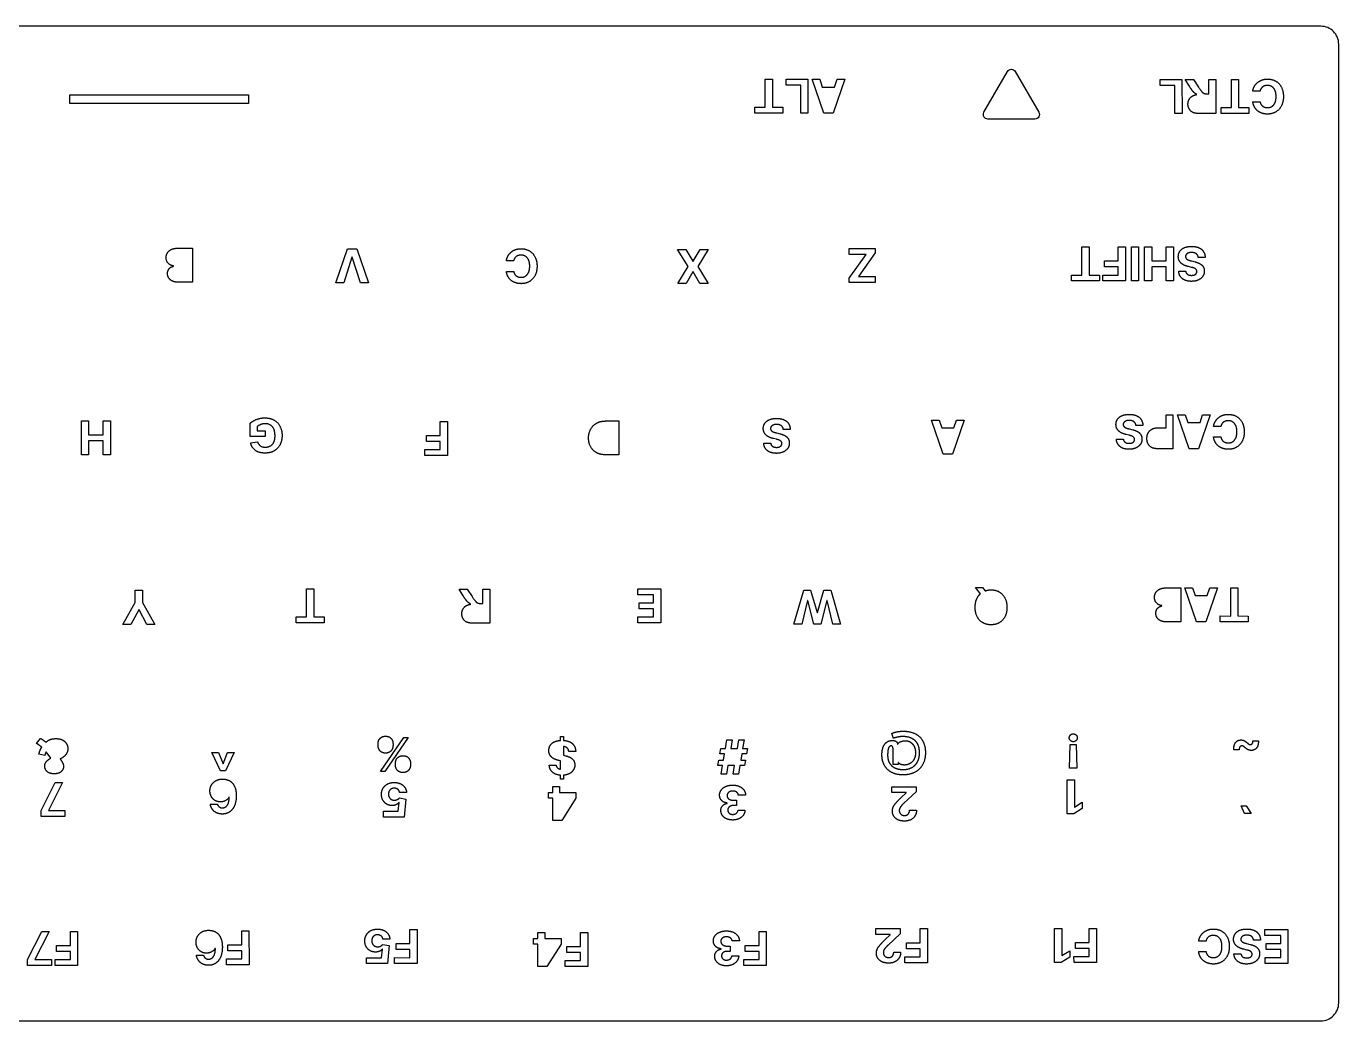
# Model space of a CAD drawing. Header units: millimetres. Extents: x -278 to 0, y -114 to -3.
# Drawn here: x -147.1 to -0.1, y -114.3 to -3 of the extents above; entities that cross this region are included whole.
import ezdxf

# ---------------------------------------------------------------- set-up
doc = ezdxf.new("R2010")
doc.units = ezdxf.units.MM

msp = doc.modelspace()

# ---------------------------------------------------------------- linework, layer by layer
for p, q in [((-8.91, -10.25), (-9.72, -10.24)), ((-9.72, -11.42), (-8.91, -11.42)), ((-92.49, -29.23), (-93.3, -29.23)), ((-16.6, -29.24), (-16.19, -29.35)), ((-15.05, -28.87), (-15.83, -28.87)), ((-130.57, -29.84), (-130.57, -29.8)), ((-93.3, -30.41), (-92.49, -30.41)), ((-18.01, -30.39), (-17.24, -30.39)), ((-16.58, -29.97), (-16.92, -29.88)), ((-63.07, -48.49), (-62.66, -48.59)), ((-61.52, -48.12), (-62.3, -48.12)), ((-23.58, -48.04), (-23.17, -48.14)), ((-22.03, -47.66), (-22.81, -47.66)), ((-13.29, -47.77), (-14.11, -47.77)), ((-121.94, -49.62), (-121.17, -49.48)), ((-64.48, -49.63), (-63.71, -49.63)), ((-63.05, -49.21), (-63.39, -49.13)), ((-24.99, -49.18), (-24.22, -49.18)), ((-23.56, -48.76), (-23.9, -48.68)), ((-14.11, -48.95), (-13.29, -48.95)), ((-19.89, -67.85), (-19.89, -67.82)), ((-49.97, -82.68), (-50.15, -82.14)), ((-145.93, -83.25), (-145.49, -82.68)), ((-107.67, -83.48), (-107.67, -83.28)), ((-106, -83.28), (-106, -83.48)), ((-49.49, -83.33), (-49.47, -83.33)), ((-9.7, -82.94), (-9.09, -82.94)), ((-145, -84.61), (-145.66, -84.46)), ((-144.31, -84.88), (-144.84, -84.18)), ((-85.54, -84.15), (-86.32, -84.15)), ((-11.24, -83.95), (-11.85, -83.95)), ((-105.72, -85.66), (-105.72, -85.46)), ((-104.04, -85.46), (-104.04, -85.66)), ((-88.5, -85.67), (-87.73, -85.67)), ((-124.34, -89.26), (-124.37, -89.26)), ((-104.49, -88.75), (-105.27, -88.75)), ((-66.52, -89.04), (-67.33, -89.04)), ((-126.46, -90.04), (-125.67, -90.04)), ((-68.57, -89.95), (-68.57, -89.92)), ((-67.36, -90.71), (-66.59, -90.71)), ((-48.15, -90.72), (-47.38, -90.72)), ((-106.36, -105.16), (-107.14, -105.16)), ((-67.21, -105.36), (-68.02, -105.36)), ((-14.96, -105.38), (-15.78, -105.37)), ((-10.42, -105.64), (-10, -105.75)), ((-8.86, -105.27), (-9.64, -105.27)), ((-128.01, -106.96), (-127.22, -106.96)), ((-125.89, -106.19), (-125.92, -106.19)), ((-69.26, -106.26), (-69.26, -106.23)), ((-68.06, -107.03), (-67.29, -107.03)), ((-49.93, -106.62), (-49.16, -106.62)), ((-15.78, -106.55), (-14.96, -106.55)), ((-11.83, -106.79), (-11.05, -106.79)), ((-10.39, -106.37), (-10.74, -106.28))]:
    msp.add_line(p, q)
for points in [[(-2.1, -2.98), (-276.32, -2.98, 0.414214), (-278.32, -4.98), (-278.32, -112.29, 0.414214), (-276.32, -114.29), (-2.1, -114.29, 0.414214), (-0.1, -112.29), (-0.1, -4.98, 0.414214)], [(-39.82, -12.61), (-37.19, -8.05, -0.57735), (-36.32, -8.05), (-33.69, -12.61, -0.57735), (-34.12, -13.36), (-39.39, -13.36, -0.57735)]]:
    msp.add_lwpolyline(points, format="xyb", close=True)
for points in [[(-63.52, -12.05), (-62.35, -12.05), (-62.35, -12.72), (-65.48, -12.72), (-65.48, -12.05), (-64.32, -12.05), (-64.32, -8.91), (-63.52, -8.91)], [(-61.97, -8.91), (-59.53, -8.91), (-59.53, -12.72), (-60.33, -12.72), (-60.33, -9.57), (-61.96, -9.57)], [(-57.93, -9.78), (-56.55, -9.78), (-56.27, -8.91), (-55.41, -8.91), (-56.72, -12.72), (-57.76, -12.72), (-59.07, -8.91), (-58.21, -8.91)], [(-20.08, -8.95), (-17.65, -8.95), (-17.64, -12.76), (-18.45, -12.76), (-18.45, -9.61), (-20.08, -9.61)], [(-11.32, -12.09), (-10.15, -12.09), (-10.15, -12.76), (-13.28, -12.76), (-13.28, -12.09), (-12.12, -12.09), (-12.12, -8.95), (-11.32, -8.95)], [(-122.19, -11.64), (-142.19, -11.64), (-142.19, -10.64), (-122.19, -10.64)], [(-108.75, -31.71), (-109.64, -31.71), (-110.57, -28.81), (-110.6, -28.81), (-111.52, -31.71), (-112.42, -31.71), (-111.1, -27.9), (-110.06, -27.9)], [(-54.91, -27.85), (-51.99, -27.85), (-51.99, -28.33), (-53.89, -30.99), (-51.99, -31), (-51.99, -31.66), (-54.9, -31.66), (-54.9, -31.18), (-53, -28.51), (-54.91, -28.51)], [(-28.06, -30.82), (-26.9, -30.82), (-26.9, -31.48), (-30.03, -31.48), (-30.03, -30.82), (-28.86, -30.82), (-28.86, -27.67), (-28.06, -27.67)], [(-24.78, -27.67), (-23.98, -27.67), (-23.98, -31.48), (-26.5, -31.48), (-26.5, -30.82), (-24.78, -30.82), (-24.78, -29.91), (-26.33, -29.91), (-26.33, -29.25), (-24.78, -29.25)], [(-22.51, -31.48), (-23.31, -31.48), (-23.31, -27.67), (-22.51, -27.67)], [(-19.41, -27.67), (-18.6, -27.67), (-18.6, -31.48), (-19.41, -31.48), (-19.41, -29.91), (-21.04, -29.91), (-21.04, -31.48), (-21.85, -31.48), (-21.85, -27.67), (-21.04, -27.67), (-21.04, -29.25), (-19.41, -29.25)], [(-70.71, -31.77), (-71.63, -31.77), (-72.39, -30.47), (-72.42, -30.47), (-73.19, -31.77), (-74.1, -31.77), (-72.94, -29.87), (-74.13, -27.96), (-73.2, -27.96), (-72.42, -29.26), (-72.39, -29.26), (-71.61, -27.96), (-70.69, -27.96), (-71.88, -29.87)], [(-17, -47.34), (-15.63, -47.34), (-15.34, -46.47), (-14.48, -46.47), (-15.8, -50.28), (-16.83, -50.28), (-18.15, -46.47), (-17.28, -46.47)], [(-138.45, -47.14), (-137.65, -47.14), (-137.64, -50.95), (-138.45, -50.95), (-138.45, -49.38), (-140.08, -49.38), (-140.08, -50.95), (-140.89, -50.95), (-140.89, -47.14), (-140.08, -47.14), (-140.08, -48.71), (-138.45, -48.72)], [(-100.7, -47.21), (-99.9, -47.21), (-99.9, -51.02), (-102.42, -51.02), (-102.42, -50.36), (-100.7, -50.36), (-100.7, -49.45), (-102.25, -49.45), (-102.25, -48.78), (-100.7, -48.79)], [(-44.56, -47.94), (-43.19, -47.94), (-42.9, -47.07), (-42.04, -47.07), (-43.35, -50.88), (-44.39, -50.88), (-45.71, -47.07), (-44.84, -47.07)], [(-134.06, -67.46), (-132.67, -69.92), (-133.57, -69.92), (-134.44, -68.28), (-134.48, -68.28), (-135.34, -69.92), (-136.25, -69.92), (-134.86, -67.46), (-134.86, -66.11), (-134.06, -66.11)], [(-114.87, -69.08), (-113.7, -69.08), (-113.7, -69.74), (-116.83, -69.74), (-116.83, -69.08), (-115.67, -69.08), (-115.67, -65.93), (-114.87, -65.93)], [(-78.59, -65.93), (-76.02, -65.93), (-76.01, -69.74), (-78.58, -69.74), (-78.58, -69.08), (-76.82, -69.08), (-76.82, -68.17), (-78.45, -68.17), (-78.45, -67.51), (-76.82, -67.51), (-76.82, -66.6), (-78.59, -66.6)], [(-57.75, -66.1), (-56.97, -66.1), (-55.88, -69.91), (-56.75, -69.91), (-57.39, -67.26), (-57.42, -67.26), (-58.11, -69.91), (-58.87, -69.91), (-59.56, -67.25), (-59.59, -67.25), (-60.22, -69.91), (-61.1, -69.91), (-60.01, -66.1), (-59.23, -66.1), (-58.5, -68.59), (-58.47, -68.59)], [(-16.19, -66.71), (-14.82, -66.71), (-14.53, -65.84), (-13.67, -65.84), (-14.99, -69.65), (-16.02, -69.65), (-17.34, -65.84), (-16.47, -65.84)], [(-11.4, -68.98), (-10.23, -68.99), (-10.23, -69.65), (-13.36, -69.65), (-13.36, -68.98), (-12.19, -68.99), (-12.19, -65.84), (-11.4, -65.84)], [(-104.78, -82.57), (-104.29, -82.57), (-106.91, -86.38), (-107.4, -86.38)], [(-68.63, -82.86), (-68.03, -82.86), (-68.18, -83.8), (-67.44, -83.8), (-67.29, -82.86), (-66.69, -82.86), (-66.85, -83.8), (-66.32, -83.8), (-66.42, -84.4), (-66.94, -84.4), (-67.06, -85.13), (-66.54, -85.13), (-66.64, -85.72), (-67.16, -85.72), (-67.32, -86.67), (-67.91, -86.67), (-67.76, -85.72), (-68.5, -85.72), (-68.65, -86.67), (-69.25, -86.67), (-69.1, -85.72), (-69.62, -85.72), (-69.52, -85.13), (-69, -85.13), (-68.88, -84.4), (-69.4, -84.4), (-69.3, -83.8), (-68.78, -83.8)], [(-29.41, -86.03), (-30.24, -86.03), (-30.17, -83.36), (-29.49, -83.36)], [(-124.52, -84.25), (-123.78, -84.25), (-124.75, -86.32), (-125.33, -86.32), (-126.28, -84.25), (-125.55, -84.25), (-125.03, -85.52)], [(-143.83, -87.62), (-143, -87.62), (-144.58, -90.74), (-144.58, -90.77), (-142.74, -90.77), (-142.74, -91.43), (-145.41, -91.43), (-145.41, -90.76)], [(-88.12, -91.88), (-88.12, -89.38), (-88.59, -89.38), (-88.59, -88.73), (-88.12, -88.73), (-88.12, -88.07), (-87.35, -88.07), (-87.35, -88.73), (-85.52, -88.73), (-85.52, -89.37), (-87.11, -91.88)], [(-29.75, -91.14), (-30.51, -91.14), (-30.51, -87.33), (-29.7, -87.33), (-29.7, -90.37), (-29.68, -90.37), (-28.81, -89.82), (-28.81, -90.54)], [(-11.03, -90.25), (-10.47, -90.25), (-9.91, -91.09), (-10.64, -91.09)], [(-145.34, -104.29), (-144.51, -104.29), (-146.09, -107.42), (-146.09, -107.44), (-144.25, -107.44), (-144.25, -108.1), (-146.92, -108.1), (-146.92, -107.43)], [(-142.12, -104.29), (-141.32, -104.29), (-141.32, -108.1), (-143.84, -108.1), (-143.84, -107.44), (-142.12, -107.44), (-142.12, -106.53), (-143.68, -106.53), (-143.68, -105.87), (-142.12, -105.87)], [(-122.93, -104.22), (-122.13, -104.22), (-122.12, -108.03), (-124.64, -108.03), (-124.64, -107.36), (-122.93, -107.36), (-122.93, -106.45), (-124.48, -106.45), (-124.48, -105.79), (-122.93, -105.79)], [(-104.11, -104.08), (-103.31, -104.08), (-103.3, -107.89), (-105.82, -107.89), (-105.83, -107.22), (-104.11, -107.23), (-104.11, -106.32), (-105.66, -106.32), (-105.66, -105.65), (-104.11, -105.65)], [(-65.01, -104.28), (-64.21, -104.28), (-64.21, -108.09), (-66.73, -108.09), (-66.73, -107.42), (-65.01, -107.43), (-65.01, -106.52), (-66.56, -106.52), (-66.56, -105.85), (-65.01, -105.86)], [(-46.96, -103.98), (-46.16, -103.98), (-46.16, -107.79), (-48.68, -107.79), (-48.68, -107.13), (-46.96, -107.13), (-46.96, -106.22), (-48.51, -106.22), (-48.51, -105.56), (-46.96, -105.56)], [(-31.17, -107.76), (-31.92, -107.76), (-31.92, -103.95), (-31.12, -103.95), (-31.12, -106.99), (-31.1, -106.99), (-30.22, -106.45), (-30.22, -107.16)], [(-28.03, -103.95), (-27.23, -103.95), (-27.23, -107.76), (-29.74, -107.76), (-29.75, -107.09), (-28.03, -107.1), (-28.03, -106.19), (-29.58, -106.19), (-29.58, -105.52), (-28.03, -105.52)], [(-8.36, -104.08), (-5.78, -104.08), (-5.78, -107.89), (-8.35, -107.89), (-8.35, -107.22), (-6.59, -107.22), (-6.59, -106.31), (-8.21, -106.31), (-8.21, -105.65), (-6.59, -105.65), (-6.59, -104.74), (-8.36, -104.74)], [(-89.78, -108.21), (-89.78, -105.72), (-90.25, -105.72), (-90.25, -105.07), (-89.78, -105.07), (-89.78, -104.4), (-89.01, -104.4), (-89.01, -105.07), (-87.18, -105.07), (-87.18, -105.7), (-88.77, -108.21)], [(-85, -104.4), (-84.2, -104.4), (-84.2, -108.21), (-86.72, -108.21), (-86.72, -107.54), (-85, -107.55), (-85, -106.64), (-86.55, -106.64), (-86.55, -105.97), (-85, -105.98)]]:
    msp.add_lwpolyline(points, close=True)
for points in [[(-16.82, -9.69), (-17.29, -8.95), (-16.37, -8.95), (-15.81, -9.78)], [(-14.78, -10.54), (-14.63, -10.54), (-14.63, -8.95), (-13.86, -8.95), (-13.86, -12.76), (-15.48, -12.76)], [(-130.09, -27.82), (-128.47, -27.82), (-128.47, -31.63), (-129.99, -31.63)], [(-19.93, -47.91), (-19.43, -47.91), (-19.43, -46.47), (-18.66, -46.47), (-18.66, -50.28), (-19.89, -50.28)], [(-121.21, -47.79), (-121.21, -48.27), (-120.33, -48.27), (-120.33, -48.91), (-121.98, -48.91), (-121.98, -47.4)], [(-81.9, -47.15), (-80.7, -47.15), (-80.7, -50.96), (-81.88, -50.96)], [(-98.14, -66.74), (-98.6, -65.99), (-97.68, -65.99), (-97.13, -66.82)], [(-96.1, -67.58), (-95.94, -67.58), (-95.94, -65.99), (-95.17, -65.99), (-95.17, -69.8), (-96.79, -69.8)], [(-40.21, -66.49), (-40.76, -65.8), (-40, -65.8), (-39.7, -66.18)], [(-19.42, -65.84), (-17.79, -65.84), (-17.79, -69.65), (-19.32, -69.65)], [(-87.23, -82.91), (-87.23, -82.48), (-86.92, -82.48), (-86.92, -82.91)], [(-86.92, -83.59), (-86.92, -84.57), (-86.68, -84.63)], [(-87.23, -86.14), (-87.23, -85.21), (-87.41, -85.16)], [(-49.4, -85.39), (-49.43, -85.39), (-49.43, -85.6), (-50.01, -85.6), (-50.01, -83.78)], [(-86.92, -86.81), (-86.92, -87.24), (-87.23, -87.24), (-87.23, -86.81)], [(-49.09, -89.31), (-48.53, -88.77), (-48.53, -88.74), (-50.13, -88.74), (-50.13, -88.09), (-47.42, -88.09), (-47.42, -88.66), (-48.78, -89.92)], [(-105.29, -89.35), (-104.57, -89.48), (-104.75, -91.49), (-107.08, -91.49), (-107.08, -90.83), (-105.41, -90.83), (-105.31, -89.87), (-105.34, -89.87)], [(-67.89, -89.61), (-67.54, -89.61), (-67.54, -90.2), (-67.89, -90.2)], [(-50.87, -105.21), (-50.32, -104.67), (-50.32, -104.64), (-51.92, -104.64), (-51.92, -103.98), (-49.2, -103.98), (-49.2, -104.56), (-50.56, -105.82)], [(-107.16, -105.75), (-106.44, -105.88), (-106.62, -107.89), (-108.95, -107.89), (-108.95, -107.23), (-107.28, -107.23), (-107.18, -106.28), (-107.21, -106.28)], [(-68.59, -105.93), (-68.23, -105.93), (-68.23, -106.52), (-68.59, -106.52)]]:
    msp.add_lwpolyline(points)
for points in [[(-15.97, -10.63), (-16.22, -10.48), (-16.55, -10.13), (-16.82, -9.69)], [(-15.81, -9.78), (-15.51, -10.22), (-15.29, -10.45), (-15.05, -10.54), (-14.78, -10.54)], [(-9.72, -10.24), (-9.69, -9.98), (-9.44, -9.5), (-9.01, -9.12), (-8.43, -8.89), (-8.07, -8.89)], [(-8.08, -9.6), (-8.24, -9.6), (-8.52, -9.69), (-8.73, -9.86), (-8.88, -10.09), (-8.91, -10.25)], [(-7.11, -10.85), (-7.11, -10.44), (-7.35, -9.89), (-7.79, -9.6), (-8.08, -9.6)], [(-8.07, -8.89), (-7.56, -8.89), (-6.75, -9.35), (-6.29, -10.23), (-6.29, -10.85)], [(-16.98, -11.69), (-16.98, -11.26), (-16.47, -10.7), (-15.97, -10.63)], [(-15.48, -12.76), (-16.09, -12.76), (-16.64, -12.55), (-16.98, -12.03), (-16.98, -11.69)], [(-8.07, -12.81), (-8.4, -12.81), (-8.96, -12.62), (-9.4, -12.27), (-9.68, -11.75), (-9.72, -11.42)], [(-8.91, -11.42), (-8.88, -11.58), (-8.74, -11.83), (-8.53, -12), (-8.25, -12.09), (-8.09, -12.09)], [(-8.09, -12.09), (-7.79, -12.09), (-7.35, -11.8), (-7.11, -11.25), (-7.11, -10.85)], [(-6.29, -10.85), (-6.29, -11.47), (-6.76, -12.35), (-7.56, -12.81), (-8.07, -12.81)], [(-131.4, -28.88), (-131.4, -28.57), (-131.11, -28.1), (-130.52, -27.82), (-130.09, -27.82)], [(-93.3, -29.23), (-93.27, -28.97), (-93.02, -28.48), (-92.6, -28.1), (-92.02, -27.88), (-91.65, -27.88)], [(-91.65, -27.88), (-91.14, -27.88), (-90.34, -28.34), (-89.87, -29.22), (-89.87, -29.83)], [(-18.06, -28.76), (-18.06, -28.41), (-17.71, -27.9), (-17.05, -27.62), (-16.58, -27.62)], [(-16.58, -27.62), (-16.12, -27.62), (-15.44, -27.9), (-15.06, -28.46), (-15.05, -28.87)], [(-130.57, -29.8), (-130.78, -29.79), (-131.16, -29.56), (-131.4, -29.16), (-131.4, -28.88)], [(-91.66, -28.59), (-91.82, -28.59), (-92.1, -28.68), (-92.32, -28.84), (-92.46, -29.08), (-92.49, -29.23)], [(-90.69, -29.83), (-90.69, -29.43), (-90.94, -28.87), (-91.38, -28.59), (-91.66, -28.59)], [(-16.92, -29.88), (-17.17, -29.83), (-17.59, -29.64), (-17.89, -29.37), (-18.06, -29), (-18.06, -28.76)], [(-16.57, -28.3), (-16.78, -28.3), (-17.08, -28.41), (-17.25, -28.63), (-17.25, -28.76)], [(-17.25, -28.76), (-17.25, -28.89), (-17.1, -29.07), (-16.81, -29.19), (-16.6, -29.24)], [(-15.83, -28.87), (-15.84, -28.68), (-16.04, -28.42), (-16.37, -28.3), (-16.57, -28.3)], [(-16.19, -29.35), (-15.7, -29.46), (-15.15, -29.96), (-15.15, -30.38)], [(-131.25, -30.65), (-131.25, -30.43), (-131.08, -30.09), (-130.77, -29.88), (-130.57, -29.84)], [(-129.99, -31.63), (-130.41, -31.63), (-130.97, -31.38), (-131.25, -30.94), (-131.25, -30.65)], [(-91.65, -31.79), (-91.98, -31.79), (-92.55, -31.6), (-92.99, -31.25), (-93.26, -30.74), (-93.3, -30.41)], [(-92.49, -30.41), (-92.46, -30.56), (-92.33, -30.81), (-92.11, -30.99), (-91.83, -31.08), (-91.67, -31.08)], [(-91.67, -31.08), (-91.37, -31.08), (-90.93, -30.79), (-90.69, -30.23), (-90.69, -29.83)], [(-89.87, -29.83), (-89.87, -30.46), (-90.34, -31.33), (-91.15, -31.79), (-91.65, -31.79)], [(-16.59, -31.53), (-17.02, -31.53), (-17.65, -31.25), (-18, -30.73), (-18.01, -30.39)], [(-17.24, -30.39), (-17.21, -30.61), (-16.88, -30.86), (-16.59, -30.86)], [(-15.15, -30.38), (-15.15, -30.73), (-15.52, -31.25), (-16.17, -31.53), (-16.59, -31.53)], [(-16.59, -30.86), (-16.39, -30.86), (-16.12, -30.75), (-15.98, -30.56), (-15.98, -30.44)], [(-15.98, -30.44), (-15.97, -30.33), (-16.07, -30.18), (-16.23, -30.07), (-16.45, -29.99), (-16.58, -29.97)], [(-121.98, -47.4), (-121.74, -47.16), (-120.83, -46.81), (-120.36, -46.81)], [(-120.36, -46.81), (-119.76, -46.81), (-118.87, -47.31), (-118.42, -48.24), (-118.42, -48.79)], [(-64.54, -48.01), (-64.53, -47.66), (-64.18, -47.15), (-63.52, -46.87), (-63.06, -46.87)], [(-63.06, -46.87), (-62.6, -46.87), (-61.91, -47.15), (-61.53, -47.71), (-61.52, -48.12)], [(-25.04, -47.56), (-25.04, -47.21), (-24.69, -46.7), (-24.03, -46.42), (-23.57, -46.42)], [(-23.57, -46.42), (-23.1, -46.42), (-22.42, -46.7), (-22.04, -47.26), (-22.03, -47.66)], [(-14.11, -47.77), (-14.07, -47.51), (-13.82, -47.02), (-13.4, -46.64), (-12.82, -46.42), (-12.46, -46.42)], [(-12.46, -46.42), (-11.95, -46.42), (-11.14, -46.88), (-10.68, -47.75), (-10.68, -48.37)], [(-120.31, -47.46), (-120.55, -47.46), (-121.03, -47.65), (-121.21, -47.79)], [(-119.21, -48.82), (-119.21, -48.14), (-119.82, -47.46), (-120.31, -47.46)], [(-84.1, -49.05), (-84.1, -48.51), (-83.64, -47.67), (-83.28, -47.45)], [(-83.28, -47.45), (-82.99, -47.26), (-82.29, -47.15), (-81.9, -47.15)], [(-63.39, -49.13), (-63.64, -49.07), (-64.06, -48.89), (-64.36, -48.61), (-64.53, -48.25), (-64.54, -48.01)], [(-63.05, -47.54), (-63.25, -47.54), (-63.55, -47.66), (-63.72, -47.87), (-63.72, -48.01)], [(-63.72, -48.01), (-63.72, -48.14), (-63.57, -48.31), (-63.28, -48.44), (-63.07, -48.49)], [(-62.3, -48.12), (-62.31, -47.92), (-62.51, -47.67), (-62.84, -47.54), (-63.05, -47.54)], [(-23.9, -48.68), (-24.15, -48.62), (-24.57, -48.43), (-24.87, -48.16), (-25.04, -47.79), (-25.04, -47.56)], [(-23.56, -47.09), (-23.76, -47.09), (-24.06, -47.21), (-24.23, -47.42), (-24.23, -47.56)], [(-24.23, -47.56), (-24.23, -47.69), (-24.08, -47.86), (-23.79, -47.99), (-23.58, -48.04)], [(-22.81, -47.66), (-22.82, -47.47), (-23.02, -47.22), (-23.35, -47.09), (-23.56, -47.09)], [(-23.17, -48.14), (-22.69, -48.25), (-22.13, -48.75), (-22.13, -49.18)], [(-21.58, -49.11), (-21.58, -48.76), (-21.32, -48.28), (-20.93, -48.01), (-20.73, -47.96)], [(-20.73, -47.96), (-20.46, -47.91), (-19.93, -47.91)], [(-12.47, -47.13), (-12.63, -47.13), (-12.91, -47.22), (-13.12, -47.38), (-13.27, -47.62), (-13.29, -47.77)], [(-11.5, -48.37), (-11.5, -47.97), (-11.74, -47.41), (-12.18, -47.13), (-12.47, -47.13)], [(-12.47, -49.62), (-12.18, -49.62), (-11.74, -49.33), (-11.5, -48.77), (-11.5, -48.37)], [(-10.68, -48.37), (-10.68, -49), (-11.15, -49.87), (-11.95, -50.33), (-12.46, -50.33)], [(-120.31, -50.75), (-121.02, -50.75), (-121.82, -50.15), (-121.94, -49.62)], [(-121.17, -49.48), (-121.09, -49.76), (-120.65, -50.09), (-120.31, -50.09)], [(-120.31, -50.09), (-119.81, -50.09), (-119.21, -49.45), (-119.21, -48.82)], [(-118.42, -48.79), (-118.42, -49.38), (-118.92, -50.31), (-119.4, -50.56)], [(-83.29, -50.66), (-83.67, -50.42), (-84.1, -49.6), (-84.1, -49.05)], [(-63.07, -50.78), (-63.49, -50.78), (-64.12, -50.49), (-64.48, -49.98), (-64.48, -49.63)], [(-63.71, -49.63), (-63.69, -49.86), (-63.35, -50.11), (-63.06, -50.11)], [(-61.62, -49.63), (-61.62, -49.98), (-61.99, -50.49), (-62.65, -50.78), (-63.07, -50.78)], [(-63.06, -50.11), (-62.86, -50.11), (-62.59, -50), (-62.45, -49.81), (-62.45, -49.68)], [(-62.45, -49.68), (-62.44, -49.58), (-62.54, -49.43), (-62.71, -49.32), (-62.93, -49.24), (-63.05, -49.21)], [(-62.66, -48.59), (-62.18, -48.71), (-61.62, -49.2), (-61.62, -49.63)], [(-23.57, -50.33), (-24, -50.33), (-24.63, -50.04), (-24.99, -49.52), (-24.99, -49.18)], [(-24.22, -49.18), (-24.2, -49.41), (-23.86, -49.66), (-23.57, -49.66)], [(-22.13, -49.18), (-22.13, -49.52), (-22.5, -50.04), (-23.16, -50.33), (-23.57, -50.33)], [(-23.57, -49.66), (-23.37, -49.66), (-23.1, -49.55), (-22.96, -49.35), (-22.96, -49.23)], [(-22.96, -49.23), (-22.95, -49.13), (-23.05, -48.98), (-23.22, -48.87), (-23.44, -48.79), (-23.56, -48.76)], [(-20.81, -50.22), (-21.14, -50.14), (-21.58, -49.56), (-21.58, -49.11)], [(-12.46, -50.33), (-12.78, -50.33), (-13.35, -50.14), (-13.79, -49.79), (-14.07, -49.28), (-14.11, -48.95)], [(-13.29, -48.95), (-13.27, -49.1), (-13.13, -49.35), (-12.92, -49.52), (-12.64, -49.62), (-12.47, -49.62)], [(-119.4, -50.56), (-119.77, -50.75), (-120.31, -50.75)], [(-81.88, -50.96), (-82.28, -50.96), (-82.99, -50.85), (-83.29, -50.66)], [(-19.89, -50.28), (-20.6, -50.28), (-20.81, -50.22)], [(-39.7, -66.18), (-39.39, -66.06), (-39.03, -66.06)], [(-39.03, -66.06), (-38.52, -66.06), (-37.72, -66.52), (-37.25, -67.4), (-37.25, -68.02)], [(-20.73, -66.89), (-20.73, -66.59), (-20.43, -66.12), (-19.85, -65.84), (-19.42, -65.84)], [(-97.29, -67.67), (-97.53, -67.53), (-97.86, -67.18), (-98.14, -66.74)], [(-97.13, -66.82), (-96.83, -67.27), (-96.61, -67.5), (-96.36, -67.58), (-96.1, -67.58)], [(-19.89, -67.82), (-20.11, -67.81), (-20.49, -67.58), (-20.73, -67.17), (-20.73, -66.89)], [(-98.29, -68.73), (-98.29, -68.31), (-97.79, -67.75), (-97.29, -67.67)], [(-96.79, -69.8), (-97.4, -69.8), (-97.96, -69.6), (-98.29, -69.07), (-98.29, -68.73)], [(-39.03, -69.97), (-39.53, -69.97), (-40.34, -69.52), (-40.81, -68.64), (-40.81, -68.02)], [(-37.25, -68.02), (-37.25, -68.64), (-37.72, -69.52), (-38.52, -69.97), (-39.03, -69.97)], [(-20.58, -68.67), (-20.58, -68.45), (-20.41, -68.11), (-20.09, -67.9), (-19.89, -67.85)], [(-19.32, -69.65), (-19.74, -69.65), (-20.3, -69.4), (-20.58, -68.96), (-20.58, -68.67)], [(-50.15, -82.14), (-50.04, -82.07), (-49.64, -81.95), (-49.13, -81.88), (-48.87, -81.88)], [(-48.87, -81.88), (-48.28, -81.88), (-47.35, -82.2), (-46.71, -82.82), (-46.38, -83.71), (-46.38, -84.28)], [(-30.27, -82.62), (-30.27, -82.49), (-30.14, -82.29), (-29.94, -82.17), (-29.83, -82.17)], [(-29.83, -82.17), (-29.64, -82.17), (-29.38, -82.43), (-29.38, -82.62)], [(-145.33, -83.68), (-145.45, -83.56), (-145.84, -83.29), (-145.93, -83.25)], [(-145.66, -84.46), (-145.56, -84.11), (-145.41, -83.79), (-145.33, -83.68)], [(-145.49, -82.68), (-145.16, -82.84), (-144.87, -83.12)], [(-144.87, -83.12), (-144.64, -82.91), (-144.12, -82.71), (-143.76, -82.71)], [(-143.76, -82.71), (-143.04, -82.71), (-142.69, -83.11)], [(-142.69, -83.11), (-142.41, -83.42), (-142.41, -83.82)], [(-107.67, -83.28), (-107.67, -83.05), (-107.48, -82.67), (-107.1, -82.44), (-106.84, -82.44)], [(-106.84, -84.33), (-107.11, -84.33), (-107.48, -84.1), (-107.67, -83.71), (-107.67, -83.48)], [(-106.84, -82.44), (-106.56, -82.44), (-106.19, -82.67), (-106, -83.05), (-106, -83.28)], [(-106, -83.48), (-106, -83.71), (-106.19, -84.1), (-106.57, -84.33), (-106.84, -84.33)], [(-51.25, -84.53), (-51.25, -84.19), (-51.12, -83.62), (-50.86, -83.19), (-50.44, -82.94), (-50.14, -82.93)], [(-50.22, -83.52), (-50.35, -83.52), (-50.52, -83.74), (-50.61, -84.21), (-50.61, -84.57)], [(-50.01, -83.78), (-50.01, -83.66), (-50.13, -83.52), (-50.22, -83.52)], [(-50.14, -82.93), (-49.92, -82.91), (-49.65, -83.01), (-49.52, -83.2), (-49.49, -83.33)], [(-48.91, -82.48), (-49.13, -82.48), (-49.54, -82.55), (-49.87, -82.63), (-49.97, -82.68)], [(-49.47, -83.33), (-49.43, -83.22), (-49.17, -83.04), (-48.79, -82.94), (-48.58, -82.95)], [(-47.04, -84.3), (-47.04, -83.87), (-47.28, -83.18), (-47.76, -82.72), (-48.46, -82.48), (-48.91, -82.48)], [(-48.58, -82.95), (-48.36, -82.96), (-47.97, -83.14), (-47.67, -83.48), (-47.49, -83.98), (-47.49, -84.3)], [(-29.83, -83.06), (-30, -83.06), (-30.27, -82.8), (-30.27, -82.62)], [(-29.38, -82.62), (-29.38, -82.8), (-29.64, -83.06), (-29.83, -83.06)], [(-11.85, -83.95), (-11.86, -83.6), (-11.66, -83.11), (-11.29, -82.86), (-11.04, -82.86)], [(-10.94, -83.52), (-11.08, -83.52), (-11.25, -83.73), (-11.24, -83.95)], [(-11.04, -82.86), (-10.86, -82.86), (-10.54, -83.01), (-10.34, -83.18)], [(-10.59, -83.71), (-10.7, -83.62), (-10.85, -83.52), (-10.94, -83.52)], [(-9.89, -84.03), (-10.07, -84.03), (-10.39, -83.89), (-10.59, -83.71)], [(-10.34, -83.18), (-10.23, -83.28), (-10.09, -83.38), (-10, -83.38)], [(-10, -83.38), (-9.86, -83.38), (-9.69, -83.17), (-9.7, -82.94)], [(-9.09, -82.94), (-9.08, -83.3), (-9.27, -83.78), (-9.64, -84.03), (-9.89, -84.03)], [(-144.84, -84.18), (-144.93, -84.34), (-145, -84.61)], [(-145, -85.79), (-145, -85.55), (-144.73, -85.14), (-144.31, -84.88)], [(-142.41, -83.82), (-142.41, -84.19), (-142.84, -84.78), (-143.28, -84.99)], [(-143.28, -84.99), (-143.09, -85.22), (-142.89, -85.64), (-142.89, -85.83)], [(-105.72, -85.46), (-105.72, -85.23), (-105.53, -84.85), (-105.15, -84.62), (-104.88, -84.62)], [(-104.88, -84.62), (-104.61, -84.62), (-104.24, -84.85), (-104.04, -85.23), (-104.04, -85.46)], [(-87.41, -85.16), (-87.66, -85.11), (-88.08, -84.92), (-88.38, -84.65), (-88.55, -84.28), (-88.55, -84.05)], [(-86.68, -84.63), (-86.19, -84.74), (-85.64, -85.24), (-85.64, -85.67)], [(-48.9, -86.77), (-49.45, -86.77), (-50.32, -86.45), (-50.93, -85.85), (-51.25, -85.03), (-51.25, -84.53)], [(-50.61, -84.57), (-50.61, -84.92), (-50.43, -85.45), (-50.1, -85.83), (-49.66, -86.06), (-49.15, -86.17), (-48.89, -86.17)], [(-46.38, -84.28), (-46.38, -84.84), (-46.71, -85.76), (-47.36, -86.42), (-48.3, -86.77), (-48.9, -86.77)], [(-48.89, -86.17), (-48.42, -86.17), (-47.73, -85.89), (-47.27, -85.38), (-47.04, -84.7), (-47.04, -84.3)], [(-47.49, -84.3), (-47.49, -84.63), (-47.68, -85.11), (-47.97, -85.43), (-48.34, -85.62), (-48.53, -85.65)], [(-143.95, -86.65), (-144.45, -86.65), (-145, -86.15), (-145, -85.79)], [(-142.89, -85.83), (-142.89, -86.17), (-143.44, -86.65), (-143.95, -86.65)], [(-104.88, -86.51), (-105.15, -86.51), (-105.53, -86.28), (-105.72, -85.89), (-105.72, -85.66)], [(-104.04, -85.66), (-104.04, -85.89), (-104.24, -86.28), (-104.61, -86.51), (-104.88, -86.51)], [(-48.53, -85.65), (-48.74, -85.68), (-49.12, -85.62), (-49.37, -85.47), (-49.4, -85.39)], [(-126.5, -88.57), (-126.5, -88.18), (-126.14, -87.58), (-125.5, -87.24), (-125.07, -87.24)], [(-125.07, -87.24), (-124.78, -87.24), (-124.24, -87.43), (-123.81, -87.87), (-123.55, -88.59), (-123.55, -89.11)], [(-107.29, -88.95), (-107.29, -88.56), (-106.93, -87.96), (-106.29, -87.62), (-105.86, -87.62)], [(-105.86, -87.62), (-105.47, -87.62), (-104.86, -87.91), (-104.49, -88.43), (-104.49, -88.75)], [(-69.43, -89.03), (-69.43, -88.71), (-69.05, -88.2), (-68.39, -87.91), (-67.96, -87.91)], [(-67.96, -87.91), (-67.54, -87.91), (-66.89, -88.2), (-66.52, -88.71), (-66.52, -89.04)], [(-125.33, -89.79), (-125.67, -89.79), (-126.19, -89.48), (-126.5, -88.92), (-126.5, -88.57)], [(-124.37, -89.26), (-124.45, -89.43), (-124.75, -89.67), (-125.12, -89.79), (-125.33, -89.79)], [(-123.55, -89.11), (-123.55, -89.59), (-123.77, -90.34), (-124.18, -90.87), (-124.75, -91.15), (-125.1, -91.15)], [(-125.1, -90.46), (-124.73, -90.46), (-124.34, -89.81), (-124.34, -89.26)], [(-106.09, -90.2), (-106.44, -90.2), (-106.98, -89.88), (-107.29, -89.31), (-107.29, -88.95)], [(-105.86, -88.26), (-106.05, -88.26), (-106.35, -88.43), (-106.51, -88.73), (-106.51, -88.93)], [(-106.51, -88.93), (-106.51, -89.13), (-106.34, -89.43), (-106.04, -89.6), (-105.86, -89.6)], [(-105.27, -88.75), (-105.28, -88.53), (-105.63, -88.26), (-105.86, -88.26)], [(-105.86, -89.6), (-105.69, -89.6), (-105.37, -89.47), (-105.29, -89.35)], [(-68.57, -89.92), (-68.99, -89.86), (-69.43, -89.39), (-69.43, -89.03)], [(-67.96, -88.58), (-68.15, -88.58), (-68.43, -88.71), (-68.59, -88.94), (-68.59, -89.09)], [(-68.59, -89.09), (-68.59, -89.24), (-68.42, -89.48), (-68.1, -89.61), (-67.89, -89.61)], [(-67.33, -89.04), (-67.33, -88.9), (-67.5, -88.69), (-67.79, -88.58), (-67.96, -88.58)], [(-50.08, -90.82), (-50.08, -90.6), (-49.91, -90.18), (-49.48, -89.67), (-49.09, -89.31)], [(-125.1, -91.15), (-125.48, -91.15), (-126.07, -90.86), (-126.42, -90.35), (-126.46, -90.04)], [(-125.67, -90.04), (-125.62, -90.23), (-125.32, -90.46), (-125.1, -90.46)], [(-105.34, -89.87), (-105.44, -90.01), (-105.84, -90.2), (-106.09, -90.2)], [(-69.28, -90.75), (-69.29, -90.43), (-68.89, -90.01), (-68.57, -89.95)], [(-67.97, -91.82), (-68.37, -91.82), (-68.96, -91.54), (-69.29, -91.05), (-69.28, -90.75)], [(-67.89, -90.2), (-68.07, -90.2), (-68.35, -90.33), (-68.51, -90.55), (-68.51, -90.7)], [(-68.51, -90.7), (-68.51, -90.85), (-68.37, -91.07), (-68.13, -91.19), (-67.97, -91.19)], [(-67.97, -91.19), (-67.8, -91.19), (-67.53, -91.07), (-67.37, -90.86), (-67.36, -90.71)], [(-66.59, -90.71), (-66.6, -91.04), (-66.96, -91.54), (-67.58, -91.82), (-67.97, -91.82)], [(-48.73, -91.94), (-49.14, -91.94), (-49.74, -91.66), (-50.08, -91.15), (-50.08, -90.82)], [(-48.78, -89.92), (-48.95, -90.09), (-49.18, -90.36), (-49.31, -90.61), (-49.31, -90.77)], [(-49.31, -90.77), (-49.31, -90.93), (-49.15, -91.18), (-48.89, -91.31), (-48.72, -91.31)], [(-47.38, -90.72), (-47.38, -91.09), (-47.72, -91.64), (-48.33, -91.94), (-48.73, -91.94)], [(-48.72, -91.31), (-48.55, -91.31), (-48.29, -91.17), (-48.15, -90.9), (-48.15, -90.72)], [(-128.05, -105.49), (-128.05, -105.11), (-127.69, -104.5), (-127.05, -104.16), (-126.63, -104.16)], [(-126.63, -104.16), (-126.33, -104.17), (-125.79, -104.36), (-125.36, -104.8), (-125.11, -105.51), (-125.11, -106.04)], [(-109.16, -105.35), (-109.16, -104.96), (-108.8, -104.37), (-108.16, -104.03), (-107.74, -104.03)], [(-107.74, -104.03), (-107.34, -104.03), (-106.73, -104.32), (-106.36, -104.83), (-106.36, -105.16)], [(-70.12, -105.35), (-70.13, -105.02), (-69.75, -104.52), (-69.09, -104.23), (-68.66, -104.23)], [(-68.66, -104.23), (-68.24, -104.23), (-67.59, -104.52), (-67.22, -105.02), (-67.21, -105.36)], [(-15.78, -105.37), (-15.74, -105.11), (-15.49, -104.63), (-15.07, -104.25), (-14.49, -104.02), (-14.12, -104.02)], [(-14.12, -104.02), (-13.61, -104.02), (-12.81, -104.49), (-12.35, -105.36), (-12.35, -105.98)], [(-11.88, -105.17), (-11.87, -104.82), (-11.52, -104.3), (-10.86, -104.02), (-10.4, -104.02)], [(-10.4, -104.02), (-9.94, -104.02), (-9.25, -104.31), (-8.87, -104.86), (-8.86, -105.27)], [(-126.88, -106.72), (-127.22, -106.72), (-127.75, -106.41), (-128.05, -105.85), (-128.05, -105.49)], [(-107.96, -106.6), (-108.31, -106.6), (-108.85, -106.28), (-109.16, -105.72), (-109.16, -105.35)], [(-107.74, -104.66), (-107.92, -104.66), (-108.22, -104.83), (-108.38, -105.13), (-108.38, -105.33)], [(-108.38, -105.33), (-108.38, -105.53), (-108.22, -105.83), (-107.92, -106), (-107.73, -106.01)], [(-107.14, -105.16), (-107.15, -104.93), (-107.5, -104.66), (-107.74, -104.66)], [(-107.73, -106.01), (-107.56, -106.01), (-107.24, -105.87), (-107.16, -105.75)], [(-69.26, -106.23), (-69.68, -106.18), (-70.13, -105.7), (-70.12, -105.35)], [(-68.66, -104.89), (-68.84, -104.89), (-69.13, -105.02), (-69.29, -105.25), (-69.29, -105.4)], [(-69.29, -105.4), (-69.29, -105.55), (-69.12, -105.79), (-68.8, -105.93), (-68.59, -105.93)], [(-68.02, -105.36), (-68.03, -105.22), (-68.2, -105.01), (-68.48, -104.89), (-68.66, -104.89)], [(-51.87, -106.72), (-51.87, -106.5), (-51.7, -106.08), (-51.27, -105.57), (-50.87, -105.21)], [(-50.56, -105.82), (-50.73, -105.99), (-50.97, -106.25), (-51.09, -106.51), (-51.09, -106.66)], [(-14.14, -104.74), (-14.3, -104.74), (-14.58, -104.82), (-14.79, -104.99), (-14.94, -105.23), (-14.96, -105.38)], [(-13.17, -105.98), (-13.17, -105.57), (-13.41, -105.02), (-13.85, -104.74), (-14.14, -104.74)], [(-10.74, -106.28), (-10.98, -106.23), (-11.4, -106.04), (-11.7, -105.77), (-11.87, -105.4), (-11.88, -105.17)], [(-10.39, -104.7), (-10.59, -104.7), (-10.9, -104.82), (-11.06, -105.03), (-11.06, -105.17)], [(-11.06, -105.17), (-11.06, -105.3), (-10.91, -105.47), (-10.62, -105.59), (-10.42, -105.64)], [(-9.64, -105.27), (-9.66, -105.08), (-9.85, -104.83), (-10.18, -104.7), (-10.39, -104.7)], [(-10, -105.75), (-9.52, -105.86), (-8.96, -106.36), (-8.97, -106.78)], [(-126.65, -108.08), (-127.03, -108.08), (-127.62, -107.78), (-127.97, -107.27), (-128.01, -106.96)], [(-127.22, -106.96), (-127.17, -107.16), (-126.87, -107.39), (-126.65, -107.39)], [(-125.92, -106.19), (-126, -106.35), (-126.3, -106.59), (-126.67, -106.72), (-126.88, -106.72)], [(-125.11, -106.04), (-125.11, -106.52), (-125.32, -107.27), (-125.73, -107.8), (-126.3, -108.08), (-126.65, -108.08)], [(-126.65, -107.39), (-126.28, -107.39), (-125.89, -106.74), (-125.89, -106.19)], [(-107.21, -106.28), (-107.31, -106.42), (-107.71, -106.6), (-107.96, -106.6)], [(-69.98, -107.07), (-69.98, -106.75), (-69.58, -106.32), (-69.26, -106.26)], [(-68.67, -108.14), (-69.06, -108.14), (-69.66, -107.85), (-69.98, -107.37), (-69.98, -107.07)], [(-68.59, -106.52), (-68.77, -106.52), (-69.05, -106.64), (-69.21, -106.87), (-69.21, -107.02)], [(-69.21, -107.02), (-69.21, -107.16), (-69.07, -107.38), (-68.83, -107.5), (-68.67, -107.5)], [(-68.67, -107.5), (-68.5, -107.5), (-68.23, -107.38), (-68.07, -107.17), (-68.06, -107.03)], [(-67.29, -107.03), (-67.29, -107.35), (-67.66, -107.85), (-68.28, -108.14), (-68.67, -108.14)], [(-50.51, -107.84), (-50.92, -107.84), (-51.53, -107.55), (-51.87, -107.05), (-51.87, -106.72)], [(-51.09, -106.66), (-51.09, -106.83), (-50.93, -107.08), (-50.67, -107.21), (-50.5, -107.21)], [(-49.16, -106.62), (-49.16, -106.99), (-49.5, -107.54), (-50.11, -107.84), (-50.51, -107.84)], [(-50.5, -107.21), (-50.33, -107.21), (-50.07, -107.07), (-49.93, -106.8), (-49.93, -106.62)], [(-14.12, -107.94), (-14.45, -107.94), (-15.02, -107.75), (-15.46, -107.4), (-15.74, -106.88), (-15.78, -106.55)], [(-14.96, -106.55), (-14.94, -106.71), (-14.8, -106.96), (-14.59, -107.13), (-14.3, -107.22), (-14.14, -107.22)], [(-14.14, -107.22), (-13.85, -107.22), (-13.41, -106.93), (-13.17, -106.38), (-13.17, -105.98)], [(-12.35, -105.98), (-12.35, -106.61), (-12.82, -107.48), (-13.62, -107.94), (-14.12, -107.94)], [(-10.41, -107.94), (-10.83, -107.94), (-11.47, -107.65), (-11.82, -107.13), (-11.83, -106.79)], [(-11.05, -106.79), (-11.03, -107.01), (-10.69, -107.26), (-10.4, -107.26)], [(-8.97, -106.78), (-8.96, -107.13), (-9.34, -107.65), (-9.99, -107.94), (-10.41, -107.94)], [(-10.4, -107.26), (-10.21, -107.26), (-9.93, -107.15), (-9.79, -106.96), (-9.79, -106.84)], [(-9.79, -106.84), (-9.79, -106.74), (-9.88, -106.58), (-10.05, -106.48), (-10.27, -106.39), (-10.39, -106.37)]]:
    msp.add_open_spline(points, degree=2)
for points, knots in [([(-40.81, -68.02), (-40.81, -67.4), (-40.43, -66.68), (-40.21, -66.49)], [0, 0, 0, 1, 1.638568, 1.638568, 1.638568]), ([(-88.55, -84.05), (-88.55, -83.7), (-88.2, -83.18), (-87.59, -82.93), (-87.23, -82.91)], [0, 0, 0, 1, 2, 2.832653, 2.832653, 2.832653]), ([(-86.92, -82.91), (-86.55, -82.93), (-85.93, -83.19), (-85.55, -83.74), (-85.54, -84.15)], [0.171589, 0.171589, 0.171589, 1, 2, 3, 3, 3]), ([(-86.32, -84.15), (-86.33, -83.96), (-86.53, -83.71), (-86.8, -83.6), (-86.92, -83.59)], [0, 0, 0, 1, 2, 2.635898, 2.635898, 2.635898]), ([(-87.23, -86.81), (-87.56, -86.79), (-88.14, -86.53), (-88.49, -86.01), (-88.5, -85.67)], [0.17159, 0.17159, 0.17159, 1, 2, 3, 3, 3]), ([(-87.73, -85.67), (-87.71, -85.89), (-87.41, -86.11), (-87.23, -86.14)], [0, 0, 0, 1, 1.729283, 1.729283, 1.729283]), ([(-85.64, -85.67), (-85.64, -86.01), (-86.01, -86.53), (-86.6, -86.79), (-86.92, -86.81)], [0, 0, 0, 1, 2, 2.799303, 2.799303, 2.799303])]:
    msp.add_open_spline(points, degree=2, knots=knots)

doc.saveas('drawing.dxf')
